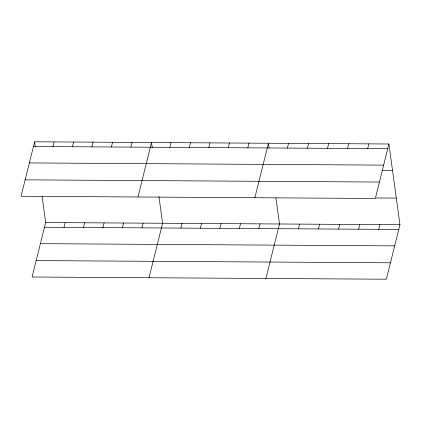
<?xml version="1.0" encoding="UTF-8"?>
<svg xmlns="http://www.w3.org/2000/svg" width="421" height="421" viewBox="0 0 421 421"><rect width="100%" height="100%" fill="white"/><g stroke="black" fill="none" stroke-linecap="round" stroke-linejoin="round"><path stroke-width="0.63" d="M34.633 141.788L21.05 196.265L375.327 198.47L388.915 143.993L34.633 141.788L35.327 146.866M52.941 146.624L54.12 141.909M42.116 196.523L45.673 222.53L32.085 277.007L386.367 279.212L399.95 224.735L388.915 143.993M72.428 146.745L73.601 142.03M63.981 227.366L65.155 222.651M91.915 146.866L93.088 142.151M83.469 227.487L84.642 222.772M111.397 146.987L112.575 142.272M102.95 227.608L104.129 222.893M130.884 147.108L132.062 142.393M122.437 227.729L123.611 223.014M137.962 196.991L151.544 142.514L152.239 147.592M141.924 227.85L143.098 223.135M169.852 147.35L171.031 142.635M149.002 277.739L162.585 223.256L158.938 196.612M189.339 147.471L190.518 142.756M180.893 228.093L182.067 223.377M208.827 147.592L210 142.877M200.38 228.214L201.554 223.498M228.314 147.713L229.487 142.998M219.862 228.335L221.041 223.619M247.795 147.834L248.974 143.119M239.349 228.456L240.523 223.74M254.873 197.723L268.456 143.24L269.066 147.682M258.836 228.577L260.01 223.861M287.359 148.081L288.532 143.366M265.914 278.465L279.497 223.983L275.939 197.975M307.435 148.208L308.609 143.493M298.394 228.824L299.573 224.109M327.512 148.329L328.685 143.614M318.471 228.95L319.644 224.235M347.583 148.455L348.762 143.74M338.547 229.071L339.721 224.356M367.659 148.581L368.838 143.866M358.624 229.198L359.797 224.482M378.7 229.324L379.874 224.609M33.459 146.503L387.736 148.708M29.365 162.927L383.642 165.127M382.194 170.573L392.556 170.637M25.144 179.846L379.421 182.046M376.232 197.965L396.308 198.086M45.673 222.53L399.95 224.735M44.494 227.245L398.776 229.45M40.4 243.67L394.682 245.869M36.185 260.588L390.462 262.788"/></g></svg>
